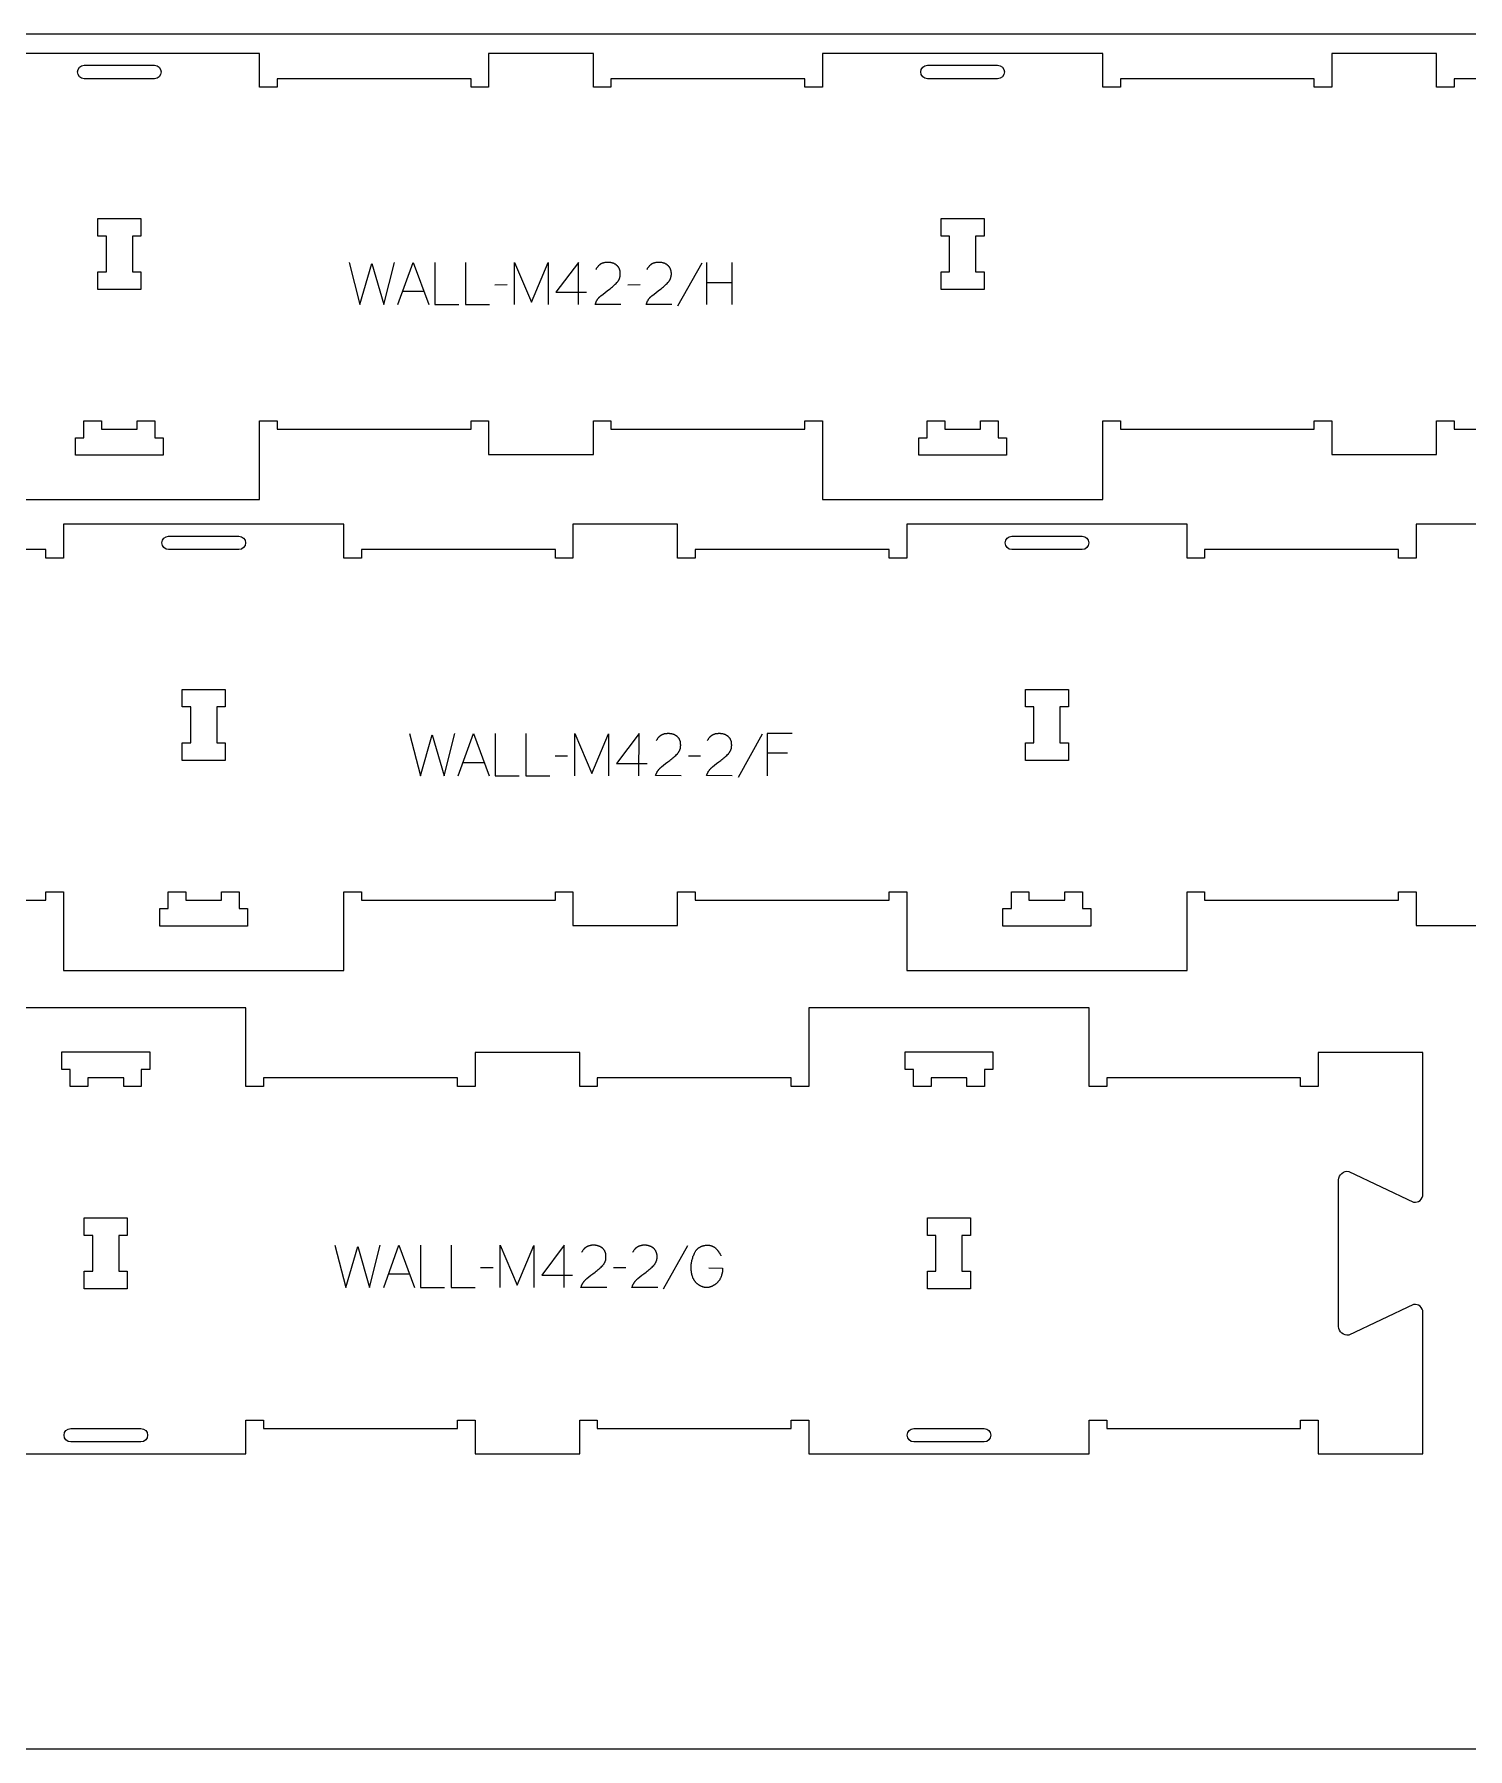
# Model space of a CAD drawing. Extents: x -17068 to -13885, y -27186 to -19593.
# Drawn here: x -16123 to -15103, y -24157 to -22937 of the extents above; entities that cross this region are included whole.
import ezdxf

# ---------------------------------------------------------------- set-up
doc = ezdxf.new("R2010")
doc.units = 0
for name, color, linetype in [('0_SHEET_SPRUCEPLY_2440X122', 1, 'CONTINUOUS'), ('1_ANYTOOL_1MMDEEP_LABELS_S', 2, 'CONTINUOUS'), ('3_ANYTOOL_CUTTHROUGH_INSID', 4, 'CONTINUOUS'), ('4_ANYTOOL_CUTTHROUGH_OUTSI', 5, 'CONTINUOUS')]:
    doc.layers.add(name, color=color, linetype=linetype)

msp = doc.modelspace()

# ---------------------------------------------------------------- linework, layer by layer
at = {"layer": '0_SHEET_SPRUCEPLY_2440X122'}
msp.add_lwpolyline([(-16696.5, -22936.7), (-16696.5, -24156.7), (-14256.5, -24156.7), (-14256.5, -22936.7)], close=True, dxfattribs=at)
at = {"layer": '1_ANYTOOL_1MMDEEP_LABELS_S'}
for points in [[(-15899.3, -23099), (-15891.6, -23129), (-15883.1, -23099.9), (-15874.6, -23129), (-15867.1, -23099)], [(-15864.6, -23129), (-15853.7, -23099), (-15842.6, -23129)], [(-15838.3, -23099), (-15838.3, -23129), (-15821.2, -23129)], [(-15816.5, -23099), (-15816.5, -23129), (-15799.4, -23129)], [(-15781.6, -23129), (-15781.6, -23099), (-15769.6, -23127.4), (-15757.6, -23099.1), (-15757.6, -23129)], [(-15736.1, -23129), (-15736, -23099), (-15752.1, -23120.3)], [(-15705.9, -23129), (-15724.2, -23128.9), (-15724, -23128.5), (-15723.9, -23128.2), (-15723.8, -23128), (-15723.8, -23127.8), (-15723.7, -23127.6), (-15723.6, -23127.4), (-15723.5, -23127.2), (-15723.4, -23126.9), (-15723.3, -23126.7), (-15723.2, -23126.5), (-15723.1, -23126.3), (-15722.9, -23126.1), (-15722.8, -23125.9), (-15722.7, -23125.7), (-15722.6, -23125.5), (-15722.5, -23125.3), (-15722.3, -23125.2), (-15722.2, -23125), (-15722.1, -23124.8), (-15721.9, -23124.6), (-15721.8, -23124.4), (-15721.6, -23124.3), (-15721.5, -23124.1), (-15721.3, -23123.9), (-15721.1, -23123.7), (-15721, -23123.6), (-15720.8, -23123.4), (-15720.6, -23123.2), (-15720.5, -23123.1), (-15720.1, -23122.8), (-15718.6, -23121.6), (-15717.1, -23120.4), (-15715.6, -23119.2), (-15714.1, -23118.1), (-15713.3, -23117.5), (-15712.6, -23116.9), (-15711.9, -23116.4), (-15711.2, -23115.8), (-15710.6, -23115.2), (-15709.9, -23114.6), (-15709.3, -23114), (-15708.7, -23113.4), (-15708.5, -23113.2), (-15708.4, -23113), (-15708.3, -23112.9), (-15708.1, -23112.7), (-15708, -23112.6), (-15707.9, -23112.4), (-15707.8, -23112.2), (-15707.7, -23112), (-15707.5, -23111.9), (-15707.4, -23111.7), (-15707.3, -23111.5), (-15707.2, -23111.3), (-15707.2, -23111.2), (-15707.1, -23111), (-15707, -23110.8), (-15706.9, -23110.6), (-15706.8, -23110.4), (-15706.8, -23110.2), (-15706.7, -23110), (-15706.7, -23109.8), (-15706.6, -23109.6), (-15706.6, -23109.4), (-15706.5, -23109.2), (-15706.5, -23109), (-15706.4, -23108.8), (-15706.4, -23108.6), (-15706.4, -23108.3), (-15706.4, -23108.1), (-15706.3, -23107.9), (-15706.3, -23107.7), (-15706.3, -23107.5), (-15706.3, -23107.2), (-15706.3, -23107), (-15706.3, -23106.7), (-15706.3, -23106.5), (-15706.4, -23106.3), (-15706.4, -23106), (-15706.4, -23105.8), (-15706.4, -23105.6), (-15706.5, -23105.3), (-15706.5, -23105.1), (-15706.6, -23104.9), (-15706.6, -23104.7), (-15706.7, -23104.5), (-15706.7, -23104.3), (-15706.8, -23104.1), (-15706.9, -23103.9), (-15707, -23103.7), (-15707, -23103.5), (-15707.1, -23103.3), (-15707.2, -23103.1), (-15707.3, -23103), (-15707.4, -23102.8), (-15707.5, -23102.6), (-15707.6, -23102.4), (-15707.7, -23102.3), (-15707.9, -23102.1), (-15708, -23102), (-15708.1, -23101.8), (-15708.3, -23101.7), (-15708.4, -23101.5), (-15708.5, -23101.4), (-15708.7, -23101.2), (-15708.9, -23101.1), (-15709, -23101), (-15709.2, -23100.9), (-15709.3, -23100.7), (-15709.5, -23100.6), (-15709.7, -23100.5), (-15709.8, -23100.4), (-15710, -23100.3), (-15710.2, -23100.2), (-15710.4, -23100.1), (-15710.6, -23100), (-15710.8, -23099.9), (-15710.9, -23099.8), (-15711.1, -23099.7), (-15711.3, -23099.7), (-15711.5, -23099.6), (-15711.7, -23099.5), (-15711.9, -23099.5), (-15712.1, -23099.4), (-15712.3, -23099.4), (-15712.5, -23099.3), (-15712.7, -23099.3), (-15713, -23099.2), (-15713.2, -23099.2), (-15713.4, -23099.1), (-15713.6, -23099.1), (-15713.8, -23099.1), (-15714.1, -23099.1), (-15714.3, -23099), (-15714.5, -23099), (-15714.8, -23099), (-15715.2, -23099), (-15715.6, -23099), (-15716, -23099), (-15716.3, -23099.1), (-15716.7, -23099.1), (-15717, -23099.1), (-15717.3, -23099.2), (-15717.7, -23099.3), (-15718, -23099.3), (-15718.3, -23099.4), (-15718.5, -23099.5), (-15718.6, -23099.5), (-15718.8, -23099.6), (-15718.9, -23099.6), (-15719.1, -23099.7), (-15719.2, -23099.7), (-15719.4, -23099.8), (-15719.5, -23099.8), (-15719.6, -23099.9), (-15719.8, -23100), (-15719.9, -23100.1), (-15720.1, -23100.1), (-15720.2, -23100.2), (-15720.3, -23100.3), (-15720.5, -23100.4), (-15720.6, -23100.4), (-15720.7, -23100.5), (-15720.8, -23100.6), (-15721, -23100.7), (-15721.1, -23100.8), (-15721.2, -23100.9), (-15721.3, -23101), (-15721.4, -23101.1), (-15721.6, -23101.2), (-15721.7, -23101.3), (-15721.8, -23101.4), (-15721.9, -23101.5), (-15722, -23101.6), (-15722.1, -23101.8), (-15722.2, -23101.9), (-15722.3, -23102), (-15722.4, -23102.1), (-15722.6, -23102.4), (-15722.8, -23102.6), (-15723, -23102.9), (-15723.2, -23103.2), (-15723.4, -23103.5), (-15723.6, -23103.8), (-15723.7, -23104.1)], [(-15669.6, -23129), (-15687.9, -23128.9), (-15687.7, -23128.5), (-15687.6, -23128.2), (-15687.5, -23128), (-15687.5, -23127.8), (-15687.4, -23127.6), (-15687.3, -23127.4), (-15687.2, -23127.2), (-15687.1, -23126.9), (-15687, -23126.7), (-15686.9, -23126.5), (-15686.8, -23126.3), (-15686.6, -23126.1), (-15686.5, -23125.9), (-15686.4, -23125.7), (-15686.3, -23125.5), (-15686.2, -23125.3), (-15686, -23125.2), (-15685.9, -23125), (-15685.8, -23124.8), (-15685.6, -23124.6), (-15685.5, -23124.4), (-15685.3, -23124.3), (-15685.2, -23124.1), (-15685, -23123.9), (-15684.8, -23123.7), (-15684.7, -23123.6), (-15684.5, -23123.4), (-15684.3, -23123.2), (-15684.2, -23123.1), (-15683.8, -23122.8), (-15682.3, -23121.6), (-15680.8, -23120.4), (-15679.3, -23119.2), (-15677.8, -23118.1), (-15677, -23117.5), (-15676.3, -23116.9), (-15675.6, -23116.4), (-15674.9, -23115.8), (-15674.3, -23115.2), (-15673.6, -23114.6), (-15673, -23114), (-15672.4, -23113.4), (-15672.2, -23113.2), (-15672.1, -23113), (-15672, -23112.9), (-15671.8, -23112.7), (-15671.7, -23112.6), (-15671.6, -23112.4), (-15671.5, -23112.2), (-15671.4, -23112), (-15671.2, -23111.9), (-15671.1, -23111.7), (-15671, -23111.5), (-15670.9, -23111.3), (-15670.9, -23111.2), (-15670.8, -23111), (-15670.7, -23110.8), (-15670.6, -23110.6), (-15670.5, -23110.4), (-15670.5, -23110.2), (-15670.4, -23110), (-15670.4, -23109.8), (-15670.3, -23109.6), (-15670.3, -23109.4), (-15670.2, -23109.2), (-15670.2, -23109), (-15670.1, -23108.8), (-15670.1, -23108.6), (-15670.1, -23108.3), (-15670.1, -23108.1), (-15670, -23107.9), (-15670, -23107.7), (-15670, -23107.5), (-15670, -23107.2), (-15670, -23107), (-15670, -23106.7), (-15670, -23106.5), (-15670.1, -23106.3), (-15670.1, -23106), (-15670.1, -23105.8), (-15670.1, -23105.6), (-15670.2, -23105.3), (-15670.2, -23105.1), (-15670.3, -23104.9), (-15670.3, -23104.7), (-15670.4, -23104.5), (-15670.4, -23104.3), (-15670.5, -23104.1), (-15670.6, -23103.9), (-15670.7, -23103.7), (-15670.7, -23103.5), (-15670.8, -23103.3), (-15670.9, -23103.1), (-15671, -23103), (-15671.1, -23102.8), (-15671.2, -23102.6), (-15671.3, -23102.4), (-15671.4, -23102.3), (-15671.6, -23102.1), (-15671.7, -23102), (-15671.8, -23101.8), (-15672, -23101.7), (-15672.1, -23101.5), (-15672.2, -23101.4), (-15672.4, -23101.2), (-15672.6, -23101.1), (-15672.7, -23101), (-15672.9, -23100.9), (-15673, -23100.7), (-15673.2, -23100.6), (-15673.4, -23100.5), (-15673.5, -23100.4), (-15673.7, -23100.3), (-15673.9, -23100.2), (-15674.1, -23100.1), (-15674.3, -23100), (-15674.5, -23099.9), (-15674.6, -23099.8), (-15674.8, -23099.7), (-15675, -23099.7), (-15675.2, -23099.6), (-15675.4, -23099.5), (-15675.6, -23099.5), (-15675.8, -23099.4), (-15676, -23099.4), (-15676.2, -23099.3), (-15676.4, -23099.3), (-15676.7, -23099.2), (-15676.9, -23099.2), (-15677.1, -23099.1), (-15677.3, -23099.1), (-15677.5, -23099.1), (-15677.8, -23099.1), (-15678, -23099), (-15678.2, -23099), (-15678.5, -23099), (-15678.9, -23099), (-15679.3, -23099), (-15679.7, -23099), (-15680, -23099.1), (-15680.4, -23099.1), (-15680.7, -23099.1), (-15681, -23099.2), (-15681.4, -23099.3), (-15681.7, -23099.3), (-15682, -23099.4), (-15682.2, -23099.5), (-15682.3, -23099.5), (-15682.5, -23099.6), (-15682.6, -23099.6), (-15682.8, -23099.7), (-15682.9, -23099.7), (-15683.1, -23099.8), (-15683.2, -23099.8), (-15683.3, -23099.9), (-15683.5, -23100), (-15683.6, -23100.1), (-15683.8, -23100.1), (-15683.9, -23100.2), (-15684, -23100.3), (-15684.2, -23100.4), (-15684.3, -23100.4), (-15684.4, -23100.5), (-15684.5, -23100.6), (-15684.7, -23100.7), (-15684.8, -23100.8), (-15684.9, -23100.9), (-15685, -23101), (-15685.1, -23101.1), (-15685.3, -23101.2), (-15685.4, -23101.3), (-15685.5, -23101.4), (-15685.6, -23101.5), (-15685.7, -23101.6), (-15685.8, -23101.8), (-15685.9, -23101.9), (-15686, -23102), (-15686.1, -23102.1), (-15686.3, -23102.4), (-15686.5, -23102.6), (-15686.7, -23102.9), (-15686.9, -23103.2), (-15687.1, -23103.5), (-15687.3, -23103.8), (-15687.4, -23104.1)], [(-15648.3, -23099.5), (-15665.5, -23130.2)], [(-15644.9, -23099), (-15644.9, -23129)], [(-15626.6, -23129), (-15626.6, -23099)], [(-15786.8, -23115.1), (-15795.6, -23115.2)], [(-15692.1, -23115.1), (-15700.9, -23115.2)], [(-15626.6, -23113.7), (-15644.9, -23113.7)], [(-15861.1, -23119.4), (-15846.2, -23119.4)], [(-15752.1, -23120.3), (-15730.3, -23120.3)], [(-15856.3, -23434.3), (-15848.6, -23464.3), (-15840.1, -23435.2), (-15831.6, -23464.3), (-15824.1, -23434.3)], [(-15821.6, -23464.3), (-15810.7, -23434.3), (-15799.6, -23464.3)], [(-15795.3, -23434.3), (-15795.3, -23464.3), (-15778.2, -23464.3)], [(-15773.5, -23434.3), (-15773.5, -23464.3), (-15756.4, -23464.3)], [(-15738.6, -23464.3), (-15738.6, -23434.3), (-15726.6, -23462.7), (-15714.6, -23434.4), (-15714.6, -23464.3)], [(-15693.1, -23464.3), (-15693, -23434.3), (-15709.1, -23455.7)], [(-15662.9, -23464.3), (-15681.2, -23464.2), (-15681, -23463.8), (-15681, -23463.5), (-15680.9, -23463.3), (-15680.8, -23463.1), (-15680.7, -23462.9), (-15680.6, -23462.7), (-15680.5, -23462.5), (-15680.4, -23462.2), (-15680.3, -23462), (-15680.2, -23461.8), (-15680.1, -23461.6), (-15680, -23461.4), (-15679.9, -23461.2), (-15679.7, -23461), (-15679.6, -23460.8), (-15679.5, -23460.7), (-15679.3, -23460.5), (-15679.2, -23460.3), (-15679.1, -23460.1), (-15678.9, -23459.9), (-15678.8, -23459.7), (-15678.6, -23459.6), (-15678.5, -23459.4), (-15678.3, -23459.2), (-15678.2, -23459), (-15678, -23458.9), (-15677.8, -23458.7), (-15677.7, -23458.5), (-15677.5, -23458.4), (-15677.1, -23458.1), (-15675.6, -23456.9), (-15674.2, -23455.7), (-15672.6, -23454.5), (-15671.1, -23453.4), (-15670.4, -23452.8), (-15669.6, -23452.3), (-15668.9, -23451.7), (-15668.2, -23451.1), (-15667.6, -23450.5), (-15666.9, -23449.9), (-15666.3, -23449.3), (-15665.7, -23448.7), (-15665.6, -23448.5), (-15665.4, -23448.4), (-15665.3, -23448.2), (-15665.2, -23448), (-15665, -23447.9), (-15664.9, -23447.7), (-15664.8, -23447.5), (-15664.7, -23447.4), (-15664.6, -23447.2), (-15664.5, -23447), (-15664.4, -23446.8), (-15664.3, -23446.6), (-15664.2, -23446.5), (-15664.1, -23446.3), (-15664, -23446.1), (-15663.9, -23445.9), (-15663.9, -23445.7), (-15663.8, -23445.5), (-15663.7, -23445.3), (-15663.7, -23445.1), (-15663.6, -23444.9), (-15663.6, -23444.7), (-15663.5, -23444.5), (-15663.5, -23444.3), (-15663.5, -23444.1), (-15663.4, -23443.9), (-15663.4, -23443.6), (-15663.4, -23443.4), (-15663.4, -23443.2), (-15663.4, -23443), (-15663.3, -23442.8), (-15663.3, -23442.5), (-15663.3, -23442.3), (-15663.4, -23442), (-15663.4, -23441.8), (-15663.4, -23441.6), (-15663.4, -23441.3), (-15663.4, -23441.1), (-15663.5, -23440.9), (-15663.5, -23440.6), (-15663.5, -23440.4), (-15663.6, -23440.2), (-15663.6, -23440), (-15663.7, -23439.8), (-15663.8, -23439.6), (-15663.8, -23439.4), (-15663.9, -23439.2), (-15664, -23439), (-15664.1, -23438.8), (-15664.1, -23438.6), (-15664.2, -23438.4), (-15664.3, -23438.3), (-15664.4, -23438.1), (-15664.5, -23437.9), (-15664.7, -23437.7), (-15664.8, -23437.6), (-15664.9, -23437.4), (-15665, -23437.3), (-15665.1, -23437.1), (-15665.3, -23437), (-15665.4, -23436.8), (-15665.6, -23436.7), (-15665.7, -23436.5), (-15665.9, -23436.4), (-15666, -23436.3), (-15666.2, -23436.2), (-15666.4, -23436), (-15666.5, -23435.9), (-15666.7, -23435.8), (-15666.9, -23435.7), (-15667, -23435.6), (-15667.2, -23435.5), (-15667.4, -23435.4), (-15667.6, -23435.3), (-15667.8, -23435.2), (-15668, -23435.1), (-15668.1, -23435.1), (-15668.3, -23435), (-15668.5, -23434.9), (-15668.7, -23434.8), (-15668.9, -23434.8), (-15669.1, -23434.7), (-15669.3, -23434.7), (-15669.6, -23434.6), (-15669.8, -23434.6), (-15670, -23434.5), (-15670.2, -23434.5), (-15670.4, -23434.4), (-15670.6, -23434.4), (-15670.9, -23434.4), (-15671.1, -23434.4), (-15671.3, -23434.3), (-15671.5, -23434.3), (-15671.8, -23434.3), (-15672.3, -23434.3), (-15672.6, -23434.3), (-15673, -23434.3), (-15673.3, -23434.4), (-15673.7, -23434.4), (-15674, -23434.4), (-15674.4, -23434.5), (-15674.7, -23434.6), (-15675, -23434.6), (-15675.3, -23434.7), (-15675.5, -23434.8), (-15675.6, -23434.8), (-15675.8, -23434.9), (-15675.9, -23434.9), (-15676.1, -23435), (-15676.2, -23435), (-15676.4, -23435.1), (-15676.5, -23435.2), (-15676.7, -23435.2), (-15676.8, -23435.3), (-15676.9, -23435.4), (-15677.1, -23435.4), (-15677.2, -23435.5), (-15677.3, -23435.6), (-15677.5, -23435.7), (-15677.6, -23435.7), (-15677.7, -23435.8), (-15677.9, -23435.9), (-15678, -23436), (-15678.1, -23436.1), (-15678.2, -23436.2), (-15678.3, -23436.3), (-15678.5, -23436.4), (-15678.6, -23436.5), (-15678.7, -23436.6), (-15678.8, -23436.7), (-15678.9, -23436.8), (-15679, -23436.9), (-15679.1, -23437.1), (-15679.3, -23437.2), (-15679.4, -23437.3), (-15679.5, -23437.4), (-15679.7, -23437.7), (-15679.9, -23437.9), (-15680.1, -23438.2), (-15680.2, -23438.5), (-15680.4, -23438.8), (-15680.6, -23439.1), (-15680.7, -23439.4)], [(-15626.6, -23464.3), (-15644.9, -23464.2), (-15644.7, -23463.8), (-15644.7, -23463.5), (-15644.6, -23463.3), (-15644.5, -23463.1), (-15644.4, -23462.9), (-15644.3, -23462.7), (-15644.2, -23462.5), (-15644.1, -23462.2), (-15644, -23462), (-15643.9, -23461.8), (-15643.8, -23461.6), (-15643.7, -23461.4), (-15643.6, -23461.2), (-15643.4, -23461), (-15643.3, -23460.8), (-15643.2, -23460.7), (-15643, -23460.5), (-15642.9, -23460.3), (-15642.8, -23460.1), (-15642.6, -23459.9), (-15642.5, -23459.7), (-15642.3, -23459.6), (-15642.2, -23459.4), (-15642, -23459.2), (-15641.9, -23459), (-15641.7, -23458.9), (-15641.5, -23458.7), (-15641.4, -23458.5), (-15641.2, -23458.4), (-15640.8, -23458.1), (-15639.3, -23456.9), (-15637.9, -23455.7), (-15636.3, -23454.5), (-15634.8, -23453.4), (-15634.1, -23452.8), (-15633.3, -23452.3), (-15632.6, -23451.7), (-15631.9, -23451.1), (-15631.3, -23450.5), (-15630.6, -23449.9), (-15630, -23449.3), (-15629.4, -23448.7), (-15629.3, -23448.5), (-15629.1, -23448.4), (-15629, -23448.2), (-15628.9, -23448), (-15628.7, -23447.9), (-15628.6, -23447.7), (-15628.5, -23447.5), (-15628.4, -23447.4), (-15628.3, -23447.2), (-15628.2, -23447), (-15628.1, -23446.8), (-15628, -23446.6), (-15627.9, -23446.5), (-15627.8, -23446.3), (-15627.7, -23446.1), (-15627.6, -23445.9), (-15627.6, -23445.7), (-15627.5, -23445.5), (-15627.4, -23445.3), (-15627.4, -23445.1), (-15627.3, -23444.9), (-15627.3, -23444.7), (-15627.2, -23444.5), (-15627.2, -23444.3), (-15627.2, -23444.1), (-15627.1, -23443.9), (-15627.1, -23443.6), (-15627.1, -23443.4), (-15627.1, -23443.2), (-15627.1, -23443), (-15627, -23442.8), (-15627, -23442.5), (-15627, -23442.3), (-15627.1, -23442), (-15627.1, -23441.8), (-15627.1, -23441.6), (-15627.1, -23441.3), (-15627.1, -23441.1), (-15627.2, -23440.9), (-15627.2, -23440.6), (-15627.2, -23440.4), (-15627.3, -23440.2), (-15627.3, -23440), (-15627.4, -23439.8), (-15627.5, -23439.6), (-15627.5, -23439.4), (-15627.6, -23439.2), (-15627.7, -23439), (-15627.8, -23438.8), (-15627.8, -23438.6), (-15627.9, -23438.4), (-15628, -23438.3), (-15628.1, -23438.1), (-15628.2, -23437.9), (-15628.4, -23437.7), (-15628.5, -23437.6), (-15628.6, -23437.4), (-15628.7, -23437.3), (-15628.8, -23437.1), (-15629, -23437), (-15629.1, -23436.8), (-15629.3, -23436.7), (-15629.4, -23436.5), (-15629.6, -23436.4), (-15629.7, -23436.3), (-15629.9, -23436.2), (-15630.1, -23436), (-15630.2, -23435.9), (-15630.4, -23435.8), (-15630.6, -23435.7), (-15630.7, -23435.6), (-15630.9, -23435.5), (-15631.1, -23435.4), (-15631.3, -23435.3), (-15631.5, -23435.2), (-15631.7, -23435.1), (-15631.8, -23435.1), (-15632, -23435), (-15632.2, -23434.9), (-15632.4, -23434.8), (-15632.6, -23434.8), (-15632.8, -23434.7), (-15633, -23434.7), (-15633.3, -23434.6), (-15633.5, -23434.6), (-15633.7, -23434.5), (-15633.9, -23434.5), (-15634.1, -23434.4), (-15634.3, -23434.4), (-15634.6, -23434.4), (-15634.8, -23434.4), (-15635, -23434.3), (-15635.2, -23434.3), (-15635.5, -23434.3), (-15636, -23434.3), (-15636.3, -23434.3), (-15636.7, -23434.3), (-15637, -23434.4), (-15637.4, -23434.4), (-15637.7, -23434.4), (-15638.1, -23434.5), (-15638.4, -23434.6), (-15638.7, -23434.6), (-15639, -23434.7), (-15639.2, -23434.8), (-15639.3, -23434.8), (-15639.5, -23434.9), (-15639.6, -23434.9), (-15639.8, -23435), (-15639.9, -23435), (-15640.1, -23435.1), (-15640.2, -23435.2), (-15640.4, -23435.2), (-15640.5, -23435.3), (-15640.6, -23435.4), (-15640.8, -23435.4), (-15640.9, -23435.5), (-15641, -23435.6), (-15641.2, -23435.7), (-15641.3, -23435.7), (-15641.4, -23435.8), (-15641.6, -23435.9), (-15641.7, -23436), (-15641.8, -23436.1), (-15641.9, -23436.2), (-15642, -23436.3), (-15642.2, -23436.4), (-15642.3, -23436.5), (-15642.4, -23436.6), (-15642.5, -23436.7), (-15642.6, -23436.8), (-15642.7, -23436.9), (-15642.8, -23437.1), (-15643, -23437.2), (-15643.1, -23437.3), (-15643.2, -23437.4), (-15643.4, -23437.7), (-15643.6, -23437.9), (-15643.8, -23438.2), (-15643.9, -23438.5), (-15644.1, -23438.8), (-15644.3, -23439.1), (-15644.4, -23439.4)], [(-15605.4, -23434.8), (-15622.5, -23465.6)], [(-15584.1, -23434.3), (-15601.8, -23434.3), (-15601.8, -23464.3)], [(-15587.3, -23448.3), (-15601.8, -23448.3)], [(-15818.1, -23454.8), (-15803.2, -23454.8)], [(-15743.8, -23450.4), (-15752.6, -23450.5)], [(-15709.1, -23455.7), (-15687.3, -23455.7)], [(-15649.2, -23450.4), (-15657.9, -23450.5)], [(-15909.4, -23798.4), (-15901.7, -23828.4), (-15893.2, -23799.3), (-15884.8, -23828.4), (-15877.3, -23798.4)], [(-15874.7, -23828.4), (-15863.8, -23798.4), (-15852.7, -23828.4)], [(-15848.5, -23798.4), (-15848.5, -23828.4), (-15831.4, -23828.4)], [(-15826.6, -23798.4), (-15826.6, -23828.4), (-15809.5, -23828.4)], [(-15791.8, -23828.4), (-15791.8, -23798.4), (-15779.8, -23826.8), (-15767.8, -23798.6), (-15767.8, -23828.4)], [(-15746.2, -23828.4), (-15746.2, -23798.4), (-15762.2, -23819.8)], [(-15716, -23828.4), (-15734.3, -23828.4), (-15734.1, -23827.9), (-15734.1, -23827.7), (-15734, -23827.5), (-15733.9, -23827.2), (-15733.8, -23827), (-15733.7, -23826.8), (-15733.6, -23826.6), (-15733.5, -23826.4), (-15733.4, -23826.2), (-15733.3, -23826), (-15733.2, -23825.8), (-15733.1, -23825.6), (-15733, -23825.4), (-15732.8, -23825.2), (-15732.7, -23825), (-15732.6, -23824.8), (-15732.5, -23824.6), (-15732.3, -23824.4), (-15732.2, -23824.2), (-15732, -23824.1), (-15731.9, -23823.9), (-15731.7, -23823.7), (-15731.6, -23823.5), (-15731.4, -23823.4), (-15731.3, -23823.2), (-15731.1, -23823), (-15730.9, -23822.8), (-15730.8, -23822.7), (-15730.6, -23822.5), (-15730.2, -23822.2), (-15728.8, -23821), (-15727.3, -23819.8), (-15725.8, -23818.7), (-15724.2, -23817.5), (-15723.5, -23817), (-15722.7, -23816.4), (-15722, -23815.8), (-15721.3, -23815.2), (-15720.7, -23814.6), (-15720, -23814), (-15719.4, -23813.4), (-15718.8, -23812.8), (-15718.7, -23812.7), (-15718.5, -23812.5), (-15718.4, -23812.3), (-15718.3, -23812.2), (-15718.1, -23812), (-15718, -23811.8), (-15717.9, -23811.7), (-15717.8, -23811.5), (-15717.7, -23811.3), (-15717.6, -23811.1), (-15717.5, -23811), (-15717.4, -23810.8), (-15717.3, -23810.6), (-15717.2, -23810.4), (-15717.1, -23810.2), (-15717, -23810), (-15717, -23809.8), (-15716.9, -23809.6), (-15716.8, -23809.4), (-15716.8, -23809.2), (-15716.7, -23809), (-15716.7, -23808.8), (-15716.6, -23808.6), (-15716.6, -23808.4), (-15716.6, -23808.2), (-15716.5, -23808), (-15716.5, -23807.8), (-15716.5, -23807.6), (-15716.5, -23807.4), (-15716.5, -23807.1), (-15716.5, -23806.9), (-15716.5, -23806.7), (-15716.5, -23806.4), (-15716.5, -23806.2), (-15716.5, -23805.9), (-15716.5, -23805.7), (-15716.5, -23805.5), (-15716.5, -23805.2), (-15716.6, -23805), (-15716.6, -23804.8), (-15716.7, -23804.6), (-15716.7, -23804.3), (-15716.8, -23804.1), (-15716.8, -23803.9), (-15716.9, -23803.7), (-15716.9, -23803.5), (-15717, -23803.3), (-15717.1, -23803.1), (-15717.2, -23802.9), (-15717.3, -23802.8), (-15717.3, -23802.6), (-15717.4, -23802.4), (-15717.5, -23802.2), (-15717.6, -23802.1), (-15717.8, -23801.9), (-15717.9, -23801.7), (-15718, -23801.6), (-15718.1, -23801.4), (-15718.3, -23801.3), (-15718.4, -23801.1), (-15718.5, -23801), (-15718.7, -23800.8), (-15718.8, -23800.7), (-15719, -23800.5), (-15719.1, -23800.4), (-15719.3, -23800.3), (-15719.5, -23800.2), (-15719.6, -23800.1), (-15719.8, -23799.9), (-15720, -23799.8), (-15720.2, -23799.7), (-15720.3, -23799.6), (-15720.5, -23799.5), (-15720.7, -23799.4), (-15720.9, -23799.4), (-15721.1, -23799.3), (-15721.3, -23799.2), (-15721.4, -23799.1), (-15721.6, -23799), (-15721.8, -23799), (-15722, -23798.9), (-15722.2, -23798.9), (-15722.5, -23798.8), (-15722.7, -23798.7), (-15722.9, -23798.7), (-15723.1, -23798.7), (-15723.3, -23798.6), (-15723.5, -23798.6), (-15723.7, -23798.6), (-15724, -23798.5), (-15724.2, -23798.5), (-15724.4, -23798.5), (-15724.7, -23798.5), (-15724.9, -23798.5), (-15725.4, -23798.4), (-15725.7, -23798.5), (-15726.1, -23798.5), (-15726.4, -23798.5), (-15726.8, -23798.5), (-15727.1, -23798.6), (-15727.5, -23798.6), (-15727.8, -23798.7), (-15728.1, -23798.8), (-15728.4, -23798.9), (-15728.6, -23798.9), (-15728.7, -23798.9), (-15728.9, -23799), (-15729, -23799.1), (-15729.2, -23799.1), (-15729.3, -23799.2), (-15729.5, -23799.2), (-15729.6, -23799.3), (-15729.8, -23799.4), (-15729.9, -23799.4), (-15730, -23799.5), (-15730.2, -23799.6), (-15730.3, -23799.6), (-15730.4, -23799.7), (-15730.6, -23799.8), (-15730.7, -23799.9), (-15730.8, -23800), (-15731, -23800.1), (-15731.1, -23800.2), (-15731.2, -23800.2), (-15731.3, -23800.3), (-15731.5, -23800.4), (-15731.6, -23800.5), (-15731.7, -23800.6), (-15731.8, -23800.8), (-15731.9, -23800.9), (-15732, -23801), (-15732.1, -23801.1), (-15732.3, -23801.2), (-15732.4, -23801.3), (-15732.5, -23801.4), (-15732.6, -23801.6), (-15732.8, -23801.8), (-15733, -23802.1), (-15733.2, -23802.4), (-15733.3, -23802.6), (-15733.5, -23802.9), (-15733.7, -23803.2), (-15733.9, -23803.5)], [(-15679.7, -23828.4), (-15698, -23828.4), (-15697.8, -23827.9), (-15697.8, -23827.7), (-15697.7, -23827.5), (-15697.6, -23827.2), (-15697.5, -23827), (-15697.4, -23826.8), (-15697.3, -23826.6), (-15697.2, -23826.4), (-15697.1, -23826.2), (-15697, -23826), (-15696.9, -23825.8), (-15696.8, -23825.6), (-15696.7, -23825.4), (-15696.5, -23825.2), (-15696.4, -23825), (-15696.3, -23824.8), (-15696.2, -23824.6), (-15696, -23824.4), (-15695.9, -23824.2), (-15695.7, -23824.1), (-15695.6, -23823.9), (-15695.4, -23823.7), (-15695.3, -23823.5), (-15695.1, -23823.4), (-15695, -23823.2), (-15694.8, -23823), (-15694.6, -23822.8), (-15694.5, -23822.7), (-15694.3, -23822.5), (-15693.9, -23822.2), (-15692.5, -23821), (-15691, -23819.8), (-15689.5, -23818.7), (-15687.9, -23817.5), (-15687.2, -23817), (-15686.4, -23816.4), (-15685.7, -23815.8), (-15685, -23815.2), (-15684.4, -23814.6), (-15683.7, -23814), (-15683.1, -23813.4), (-15682.5, -23812.8), (-15682.4, -23812.7), (-15682.2, -23812.5), (-15682.1, -23812.3), (-15682, -23812.2), (-15681.8, -23812), (-15681.7, -23811.8), (-15681.6, -23811.7), (-15681.5, -23811.5), (-15681.4, -23811.3), (-15681.3, -23811.1), (-15681.2, -23811), (-15681.1, -23810.8), (-15681, -23810.6), (-15680.9, -23810.4), (-15680.8, -23810.2), (-15680.7, -23810), (-15680.7, -23809.8), (-15680.6, -23809.6), (-15680.5, -23809.4), (-15680.5, -23809.2), (-15680.4, -23809), (-15680.4, -23808.8), (-15680.3, -23808.6), (-15680.3, -23808.4), (-15680.3, -23808.2), (-15680.2, -23808), (-15680.2, -23807.8), (-15680.2, -23807.6), (-15680.2, -23807.4), (-15680.2, -23807.1), (-15680.2, -23806.9), (-15680.2, -23806.7), (-15680.2, -23806.4), (-15680.2, -23806.2), (-15680.2, -23805.9), (-15680.2, -23805.7), (-15680.2, -23805.5), (-15680.2, -23805.2), (-15680.3, -23805), (-15680.3, -23804.8), (-15680.4, -23804.6), (-15680.4, -23804.3), (-15680.5, -23804.1), (-15680.5, -23803.9), (-15680.6, -23803.7), (-15680.6, -23803.5), (-15680.7, -23803.3), (-15680.8, -23803.1), (-15680.9, -23802.9), (-15681, -23802.8), (-15681, -23802.6), (-15681.1, -23802.4), (-15681.2, -23802.2), (-15681.3, -23802.1), (-15681.5, -23801.9), (-15681.6, -23801.7), (-15681.7, -23801.6), (-15681.8, -23801.4), (-15682, -23801.3), (-15682.1, -23801.1), (-15682.2, -23801), (-15682.4, -23800.8), (-15682.5, -23800.7), (-15682.7, -23800.5), (-15682.8, -23800.4), (-15683, -23800.3), (-15683.2, -23800.2), (-15683.3, -23800.1), (-15683.5, -23799.9), (-15683.7, -23799.8), (-15683.9, -23799.7), (-15684, -23799.6), (-15684.2, -23799.5), (-15684.4, -23799.4), (-15684.6, -23799.4), (-15684.8, -23799.3), (-15685, -23799.2), (-15685.1, -23799.1), (-15685.3, -23799), (-15685.5, -23799), (-15685.7, -23798.9), (-15685.9, -23798.9), (-15686.2, -23798.8), (-15686.4, -23798.7), (-15686.6, -23798.7), (-15686.8, -23798.7), (-15687, -23798.6), (-15687.2, -23798.6), (-15687.4, -23798.6), (-15687.7, -23798.5), (-15687.9, -23798.5), (-15688.1, -23798.5), (-15688.4, -23798.5), (-15688.6, -23798.5), (-15689.1, -23798.4), (-15689.4, -23798.5), (-15689.8, -23798.5), (-15690.1, -23798.5), (-15690.5, -23798.5), (-15690.8, -23798.6), (-15691.2, -23798.6), (-15691.5, -23798.7), (-15691.8, -23798.8), (-15692.1, -23798.9), (-15692.3, -23798.9), (-15692.4, -23798.9), (-15692.6, -23799), (-15692.7, -23799.1), (-15692.9, -23799.1), (-15693, -23799.2), (-15693.2, -23799.2), (-15693.3, -23799.3), (-15693.5, -23799.4), (-15693.6, -23799.4), (-15693.7, -23799.5), (-15693.9, -23799.6), (-15694, -23799.6), (-15694.1, -23799.7), (-15694.3, -23799.8), (-15694.4, -23799.9), (-15694.5, -23800), (-15694.7, -23800.1), (-15694.8, -23800.2), (-15694.9, -23800.2), (-15695, -23800.3), (-15695.2, -23800.4), (-15695.3, -23800.5), (-15695.4, -23800.6), (-15695.5, -23800.8), (-15695.6, -23800.9), (-15695.7, -23801), (-15695.8, -23801.1), (-15696, -23801.2), (-15696.1, -23801.3), (-15696.2, -23801.4), (-15696.3, -23801.6), (-15696.5, -23801.8), (-15696.7, -23802.1), (-15696.9, -23802.4), (-15697, -23802.6), (-15697.2, -23802.9), (-15697.4, -23803.2), (-15697.6, -23803.5)], [(-15658.5, -23798.9), (-15675.7, -23829.7)], [(-15643.3, -23814.6), (-15633.5, -23814.7), (-15633.5, -23815.5), (-15633.6, -23816.3), (-15633.6, -23816.7), (-15633.7, -23817.1), (-15633.7, -23817.5), (-15633.8, -23817.9), (-15633.8, -23818.2), (-15633.9, -23818.6), (-15634, -23818.9), (-15634.1, -23819.3), (-15634.2, -23819.6), (-15634.3, -23820), (-15634.4, -23820.3), (-15634.5, -23820.6), (-15634.6, -23820.9), (-15634.7, -23821.2), (-15634.9, -23821.5), (-15635, -23821.8), (-15635.2, -23822.1), (-15635.3, -23822.4), (-15635.5, -23822.7), (-15635.6, -23823), (-15635.8, -23823.2), (-15636, -23823.5), (-15636.2, -23823.8), (-15636.4, -23824), (-15636.6, -23824.2), (-15636.8, -23824.5), (-15637, -23824.7), (-15637.2, -23824.9), (-15637.4, -23825.2), (-15637.6, -23825.4), (-15637.9, -23825.6), (-15638.1, -23825.8), (-15638.3, -23825.9), (-15638.5, -23826.1), (-15638.8, -23826.3), (-15639, -23826.5), (-15639.2, -23826.6), (-15639.5, -23826.8), (-15639.7, -23826.9), (-15639.9, -23827.1), (-15640.2, -23827.2), (-15640.4, -23827.3), (-15640.6, -23827.5), (-15640.9, -23827.6), (-15641.1, -23827.7), (-15641.4, -23827.8), (-15641.6, -23827.9), (-15641.9, -23828), (-15642.1, -23828.1), (-15642.3, -23828.1), (-15642.6, -23828.2), (-15642.8, -23828.3), (-15643.1, -23828.3), (-15643.3, -23828.4), (-15643.6, -23828.4), (-15643.9, -23828.4), (-15644.1, -23828.5), (-15644.4, -23828.5), (-15644.6, -23828.5), (-15644.9, -23828.5), (-15645.1, -23828.5), (-15645.4, -23828.5), (-15645.7, -23828.5), (-15645.9, -23828.4), (-15646.2, -23828.4), (-15646.4, -23828.4), (-15646.7, -23828.3), (-15646.9, -23828.3), (-15647.2, -23828.2), (-15647.4, -23828.2), (-15647.7, -23828.1), (-15647.9, -23828), (-15648.1, -23827.9), (-15648.4, -23827.8), (-15648.6, -23827.7), (-15648.9, -23827.6), (-15649.1, -23827.5), (-15649.3, -23827.4), (-15649.6, -23827.3), (-15649.8, -23827.1), (-15650, -23827), (-15650.3, -23826.9), (-15650.5, -23826.7), (-15650.7, -23826.5), (-15650.9, -23826.4), (-15651.2, -23826.2), (-15651.4, -23826), (-15651.6, -23825.8), (-15651.8, -23825.6), (-15652, -23825.4), (-15652.3, -23825.2), (-15652.5, -23825), (-15652.7, -23824.8), (-15652.9, -23824.5), (-15653.1, -23824.3), (-15653.3, -23824), (-15653.5, -23823.8), (-15653.6, -23823.5), (-15653.8, -23823.2), (-15654, -23823), (-15654.1, -23822.7), (-15654.3, -23822.4), (-15654.4, -23822.1), (-15654.6, -23821.8), (-15654.7, -23821.4), (-15654.8, -23821.1), (-15654.9, -23820.8), (-15655, -23820.4), (-15655.1, -23820.1), (-15655.2, -23819.7), (-15655.3, -23819.4), (-15655.4, -23819), (-15655.5, -23818.6), (-15655.6, -23818.2), (-15655.6, -23817.9), (-15655.7, -23817.4), (-15655.7, -23817), (-15655.8, -23816.6), (-15655.8, -23815.8), (-15655.9, -23814.9), (-15655.9, -23814), (-15655.9, -23813.3), (-15655.9, -23812.6), (-15655.8, -23811.9), (-15655.7, -23811.3), (-15655.6, -23810.6), (-15655.5, -23809.9), (-15655.4, -23809.3), (-15655.2, -23808.6), (-15655, -23808), (-15654.8, -23807.3), (-15654.6, -23806.7), (-15654.4, -23806), (-15654.1, -23805.4), (-15653.8, -23804.8), (-15653.5, -23804.1), (-15653.2, -23803.5), (-15653, -23803.2), (-15652.9, -23802.9), (-15652.7, -23802.6), (-15652.5, -23802.3), (-15652.3, -23802), (-15652.2, -23801.9), (-15652.1, -23801.8), (-15652, -23801.6), (-15651.9, -23801.5), (-15651.8, -23801.4), (-15651.6, -23801.3), (-15651.5, -23801.2), (-15651.4, -23801.1), (-15651.3, -23800.9), (-15651.2, -23800.8), (-15651.1, -23800.7), (-15650.9, -23800.6), (-15650.8, -23800.5), (-15650.7, -23800.4), (-15650.6, -23800.3), (-15650.4, -23800.2), (-15650.3, -23800.1), (-15650.2, -23800), (-15650, -23800), (-15649.9, -23799.9), (-15649.8, -23799.8), (-15649.6, -23799.7), (-15649.5, -23799.6), (-15649.3, -23799.6), (-15649.2, -23799.5), (-15649, -23799.4), (-15648.9, -23799.3), (-15648.7, -23799.3), (-15648.6, -23799.2), (-15648.4, -23799.2), (-15648.3, -23799.1), (-15648.1, -23799), (-15647.8, -23798.9), (-15647.5, -23798.8), (-15647.1, -23798.8), (-15646.8, -23798.7), (-15646.4, -23798.6), (-15646.1, -23798.6), (-15645.7, -23798.5), (-15645.4, -23798.5), (-15645, -23798.5), (-15644.6, -23798.5), (-15644.2, -23798.4), (-15644, -23798.5), (-15643.8, -23798.5), (-15643.5, -23798.5), (-15643.3, -23798.5), (-15643.1, -23798.5), (-15642.9, -23798.5), (-15642.7, -23798.6), (-15642.5, -23798.6), (-15642.3, -23798.6), (-15642.1, -23798.7), (-15641.9, -23798.7), (-15641.7, -23798.8), (-15641.5, -23798.8), (-15641.3, -23798.9), (-15641.1, -23798.9), (-15640.9, -23799), (-15640.8, -23799.1), (-15640.6, -23799.2), (-15640.4, -23799.3), (-15640.2, -23799.3), (-15640.1, -23799.4), (-15639.9, -23799.5), (-15639.7, -23799.6), (-15639.6, -23799.7), (-15639.4, -23799.8), (-15639.2, -23799.9), (-15639.1, -23800.1), (-15638.9, -23800.2), (-15638.8, -23800.3), (-15638.6, -23800.4), (-15638.5, -23800.6), (-15638.3, -23800.7), (-15638.1, -23801), (-15637.8, -23801.3), (-15637.5, -23801.6), (-15637.3, -23801.9), (-15637, -23802.2), (-15636.8, -23802.5), (-15636.5, -23802.8), (-15636.3, -23803.1), (-15636.1, -23803.5), (-15635.9, -23803.8), (-15635.6, -23804.1), (-15635.4, -23804.5), (-15635.2, -23804.8), (-15635, -23805.2), (-15634.9, -23805.5), (-15634.7, -23805.9)], [(-15871.2, -23818.9), (-15856.3, -23818.9)], [(-15796.9, -23814.6), (-15805.7, -23814.6)], [(-15762.2, -23819.8), (-15740.4, -23819.8)], [(-15702.3, -23814.6), (-15711.1, -23814.6)]]:
    msp.add_lwpolyline(points, dxfattribs=at)
at = {"layer": '3_ANYTOOL_CUTTHROUGH_INSID', "color": 4}
for points in [[(-16087.8, -22958.8), (-16037.8, -22958.8, -1), (-16037.8, -22968.3), (-16087.8, -22968.3, -1)], [(-15487.8, -22958.8), (-15437.8, -22958.8, -1), (-15437.8, -22968.3), (-15487.8, -22968.3, -1)], [(-16027.7, -23293.9), (-15977.7, -23293.9, -1), (-15977.7, -23303.4), (-16027.7, -23303.4, -1)], [(-15427.7, -23293.9), (-15377.7, -23293.9, -1), (-15377.7, -23303.4), (-15427.7, -23303.4, -1)], [(-16047.4, -23938.4), (-16097.4, -23938.4, -1), (-16097.4, -23928.9), (-16047.4, -23928.9, -1)], [(-15447.4, -23938.4), (-15497.4, -23938.4, -1), (-15497.4, -23928.9), (-15447.4, -23928.9, -1)]]:
    msp.add_lwpolyline(points, format="xyb", close=True, dxfattribs=at)
for points in [[(-16072, -23105.8), (-16072, -23080.3), (-16078, -23080.3), (-16078, -23067.8), (-16047.5, -23067.8), (-16047.5, -23080.3), (-16053.5, -23080.3), (-16053.5, -23105.8), (-16047.5, -23105.8), (-16047.5, -23118.3), (-16078, -23118.3), (-16078, -23105.8)], [(-15472, -23105.8), (-15472, -23080.3), (-15478, -23080.3), (-15478, -23067.8), (-15447.5, -23067.8), (-15447.5, -23080.3), (-15453.5, -23080.3), (-15453.5, -23105.8), (-15447.5, -23105.8), (-15447.5, -23118.3), (-15478, -23118.3), (-15478, -23105.8)], [(-16050, -23217.8), (-16050, -23211.8), (-16037.5, -23211.8), (-16037.5, -23223.8), (-16031.5, -23223.8), (-16031.5, -23236.3), (-16094, -23236.3), (-16094, -23223.8), (-16088, -23223.8), (-16088, -23211.8), (-16075.5, -23211.8), (-16075.5, -23217.8)], [(-15450, -23217.8), (-15450, -23211.8), (-15437.5, -23211.8), (-15437.5, -23223.8), (-15431.5, -23223.8), (-15431.5, -23236.3), (-15494, -23236.3), (-15494, -23223.8), (-15488, -23223.8), (-15488, -23211.8), (-15475.5, -23211.8), (-15475.5, -23217.8)], [(-16012, -23440.9), (-16012, -23415.4), (-16018, -23415.4), (-16018, -23402.9), (-15987.5, -23402.9), (-15987.5, -23415.4), (-15993.5, -23415.4), (-15993.5, -23440.9), (-15987.5, -23440.9), (-15987.5, -23453.4), (-16018, -23453.4), (-16018, -23440.9)], [(-15412, -23440.9), (-15412, -23415.4), (-15418, -23415.4), (-15418, -23402.9), (-15387.5, -23402.9), (-15387.5, -23415.4), (-15393.5, -23415.4), (-15393.5, -23440.9), (-15387.5, -23440.9), (-15387.5, -23453.4), (-15418, -23453.4), (-15418, -23440.9)], [(-15990, -23552.9), (-15990, -23546.9), (-15977.5, -23546.9), (-15977.5, -23558.9), (-15971.5, -23558.9), (-15971.5, -23571.4), (-16034, -23571.4), (-16034, -23558.9), (-16028, -23558.9), (-16028, -23546.9), (-16015.5, -23546.9), (-16015.5, -23552.9)], [(-15390, -23552.9), (-15390, -23546.9), (-15377.5, -23546.9), (-15377.5, -23558.9), (-15371.5, -23558.9), (-15371.5, -23571.4), (-15434, -23571.4), (-15434, -23558.9), (-15428, -23558.9), (-15428, -23546.9), (-15415.5, -23546.9), (-15415.5, -23552.9)], [(-16085.2, -23679.4), (-16085.2, -23685.4), (-16097.7, -23685.4), (-16097.7, -23673.4), (-16103.7, -23673.4), (-16103.7, -23660.9), (-16041.2, -23660.9), (-16041.2, -23673.4), (-16047.2, -23673.4), (-16047.2, -23685.4), (-16059.7, -23685.4), (-16059.7, -23679.4)], [(-15485.2, -23679.4), (-15485.2, -23685.4), (-15497.7, -23685.4), (-15497.7, -23673.4), (-15503.7, -23673.4), (-15503.7, -23660.9), (-15441.2, -23660.9), (-15441.2, -23673.4), (-15447.2, -23673.4), (-15447.2, -23685.4), (-15459.7, -23685.4), (-15459.7, -23679.4)], [(-16063.2, -23791.4), (-16063.2, -23816.9), (-16057.2, -23816.9), (-16057.2, -23829.4), (-16087.7, -23829.4), (-16087.7, -23816.9), (-16081.7, -23816.9), (-16081.7, -23791.4), (-16087.7, -23791.4), (-16087.7, -23778.9), (-16057.2, -23778.9), (-16057.2, -23791.4)], [(-15463.2, -23791.4), (-15463.2, -23816.9), (-15457.2, -23816.9), (-15457.2, -23829.4), (-15487.7, -23829.4), (-15487.7, -23816.9), (-15481.7, -23816.9), (-15481.7, -23791.4), (-15487.7, -23791.4), (-15487.7, -23778.9), (-15457.2, -23778.9), (-15457.2, -23791.4)]]:
    msp.add_lwpolyline(points, close=True, dxfattribs=at)
at = {"layer": '4_ANYTOOL_CUTTHROUGH_OUTSI', "color": 5}
for points in [[(-14975, -22968.3), (-15113, -22968.3), (-15113, -22974.3), (-15125.5, -22974.3), (-15125.5, -22950.3), (-15200, -22950.3), (-15200, -22974.3), (-15212.5, -22974.3), (-15212.5, -22968.3), (-15312.8, -22968.3), (-15312.8, -22968.3), (-15350.5, -22968.3), (-15350.5, -22974.3), (-15363, -22974.3), (-15363, -22950.3), (-15562.5, -22950.3), (-15562.5, -22974.3), (-15575, -22974.3), (-15575, -22968.3), (-15713, -22968.3), (-15713, -22974.3), (-15725.5, -22974.3), (-15725.5, -22950.3), (-15800, -22950.3), (-15800, -22974.3), (-15812.5, -22974.3), (-15812.5, -22968.3), (-15950.5, -22968.3), (-15950.5, -22974.3), (-15963, -22974.3), (-15963, -22950.3), (-16162.5, -22950.3)], [(-16162.5, -23267.8), (-15963, -23267.8), (-15963, -23212), (-15963, -23211.8), (-15950.5, -23211.8), (-15950.5, -23217.8), (-15812.5, -23217.8), (-15812.5, -23211.8), (-15800, -23211.8), (-15800, -23235.8), (-15725.5, -23235.8), (-15725.5, -23211.8), (-15713, -23211.8), (-15713, -23217.8), (-15575, -23217.8), (-15575, -23211.8), (-15562.5, -23211.8), (-15562.5, -23212), (-15562.5, -23267.8), (-15363, -23267.8), (-15363, -23212), (-15363, -23211.8), (-15350.5, -23211.8), (-15350.5, -23217.8), (-15312.8, -23217.8), (-15212.5, -23217.8), (-15212.5, -23211.8), (-15200, -23211.8), (-15200, -23235.8), (-15125.5, -23235.8), (-15125.5, -23211.8), (-15113, -23211.8), (-15113, -23217.8), (-14975, -23217.8)], [(-15065.5, -23285.4), (-15140, -23285.4), (-15140, -23309.2), (-15140, -23309.4), (-15152.5, -23309.4), (-15152.5, -23303.4), (-15290.5, -23303.4), (-15290.5, -23309.4), (-15303, -23309.4), (-15303, -23285.4), (-15502.5, -23285.4), (-15502.5, -23309.4), (-15515, -23309.4), (-15515, -23303.4), (-15515, -23303.4), (-15653, -23303.4), (-15653, -23309.4), (-15665.5, -23309.4), (-15665.5, -23285.4), (-15740, -23285.4), (-15740, -23309.4), (-15752.5, -23309.4), (-15752.5, -23303.4), (-15852.7, -23303.4), (-15890.5, -23303.4), (-15890.5, -23309.4), (-15903, -23309.4), (-15903, -23285.4), (-16102.5, -23285.4), (-16102.5, -23309.4), (-16115, -23309.4), (-16115, -23303.4), (-16253, -23303.4)], [(-16253, -23552.9), (-16115, -23552.9), (-16115, -23546.9), (-16102.5, -23546.9), (-16102.5, -23547.2), (-16102.5, -23602.9), (-15903, -23602.9), (-15903, -23547.2), (-15903, -23546.9), (-15890.5, -23546.9), (-15890.5, -23552.9), (-15852.7, -23552.9), (-15752.5, -23552.9), (-15752.5, -23546.9), (-15740, -23546.9), (-15740, -23570.9), (-15665.5, -23570.9), (-15665.5, -23546.9), (-15653, -23546.9), (-15653, -23552.9), (-15515, -23552.9), (-15515, -23546.9), (-15502.5, -23546.9), (-15502.5, -23602.9), (-15303, -23602.9), (-15303, -23546.9), (-15290.5, -23546.9), (-15290.5, -23552.9), (-15152.5, -23552.9), (-15152.5, -23546.9), (-15140, -23546.9), (-15140, -23570.9), (-15065.5, -23570.9)]]:
    msp.add_lwpolyline(points, dxfattribs=at)
msp.add_lwpolyline([(-16172.2, -23946.9), (-15972.7, -23946.9), (-15972.7, -23922.9), (-15960.2, -23922.9), (-15960.2, -23928.9), (-15822.2, -23928.9), (-15822.2, -23922.9), (-15809.7, -23922.9), (-15809.7, -23946.9), (-15735.2, -23946.9), (-15735.2, -23922.9), (-15722.7, -23922.9), (-15722.7, -23928.9), (-15584.7, -23928.9), (-15584.7, -23922.9), (-15572.2, -23922.9), (-15572.2, -23946.9), (-15372.7, -23946.9), (-15372.7, -23922.9), (-15360.2, -23922.9), (-15360.2, -23928.9), (-15222.2, -23928.9), (-15222.2, -23922.9), (-15209.7, -23922.9), (-15209.7, -23946.9), (-15135.2, -23946.9), (-15135.2, -23846.2), (-15135.2, -23846.2, 0.461625), (-15141.8, -23840.6), (-15187.8, -23862.4), (-15187.9, -23862.4), (-15187.9, -23862.4, -0.220464), (-15192.9, -23861.1, -0.220464), (-15195.2, -23856.3), (-15195.2, -23752, -0.220464), (-15192.9, -23747.3, -0.220464), (-15187.9, -23745.9), (-15187.8, -23745.9), (-15187.8, -23745.9), (-15141.8, -23767.8), (-15141.8, -23767.8, 0.218884), (-15137.2, -23766.5, 0.220464), (-15135.2, -23762.1), (-15135.2, -23685.2), (-15135.2, -23661.4), (-15209.7, -23661.4), (-15209.7, -23685.4), (-15222.2, -23685.4), (-15222.2, -23679.4), (-15360.2, -23679.4), (-15360.2, -23685.4), (-15372.7, -23685.4), (-15372.7, -23629.4), (-15572.2, -23629.4), (-15572.2, -23685.2), (-15572.2, -23685.4), (-15584.7, -23685.4), (-15584.7, -23679.4), (-15722.7, -23679.4), (-15722.7, -23685.4), (-15735.2, -23685.4), (-15735.2, -23661.4), (-15809.7, -23661.4), (-15809.7, -23685.4), (-15822.2, -23685.4), (-15822.2, -23679.4), (-15960.2, -23679.4), (-15960.2, -23685.4), (-15972.7, -23685.4), (-15972.7, -23629.4), (-16172.2, -23629.4)], format="xyb", dxfattribs=at)

doc.saveas('drawing.dxf')
